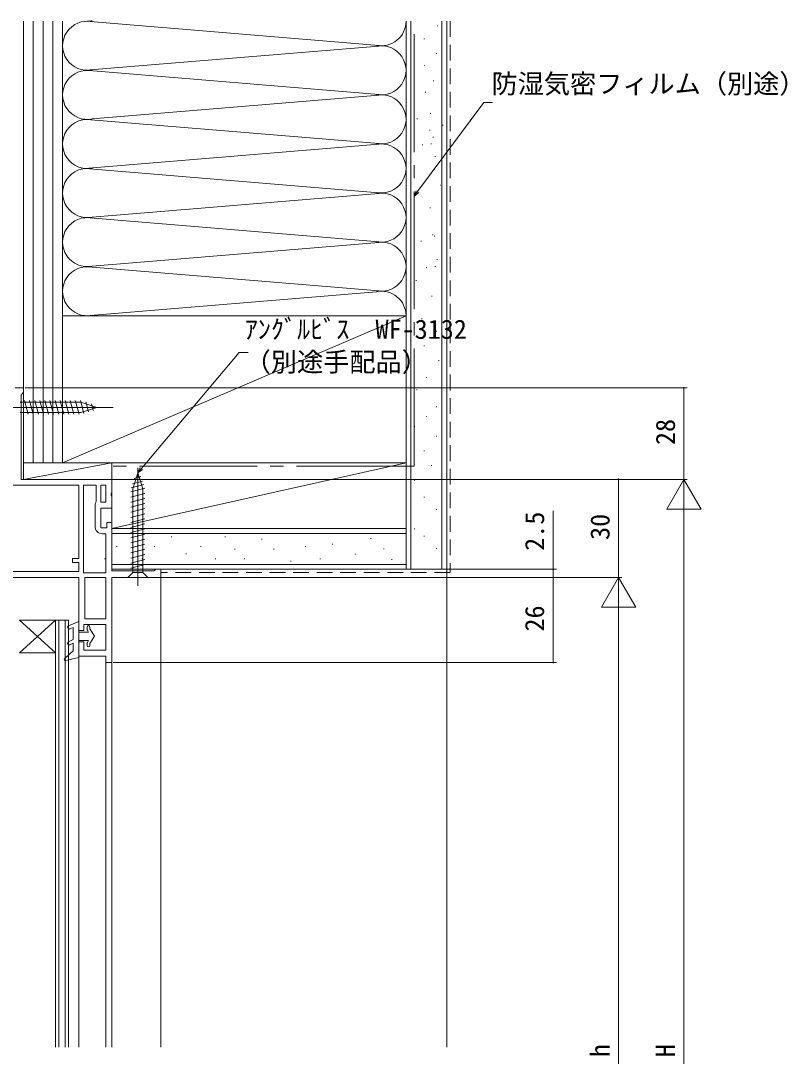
# Model space of a CAD drawing. Units: millimetres, scale not verified. Extents: x -1188 to -198, y -840 to 760.
# Drawn here: x -1006.2 to -771.7, y 160.5 to 477 of the extents above; entities that cross this region are included whole.
import ezdxf
from ezdxf.enums import TextEntityAlignment as Align

# ---------------------------------------------------------------- set-up
doc = ezdxf.new("R2010")
doc.units = ezdxf.units.MM
doc.header["$LTSCALE"] = 4
doc.linetypes.add('CHAIN2', pattern=[12, 9, -1, 1, -1])
doc.linetypes.add('DASHED1', pattern=[1.8, 1.2, -0.6])
for name, color, linetype, lineweight in [('0-3_YKK_11', 7, 'Continuous', 9), ('0-4_YKK_12', 2, 'Continuous', 9), ('0-5_YSS_K', 3, 'Continuous', 9), ('0-6_YKK_13', 4, 'Continuous', 9), ('0-7_YKK_D', 6, 'Continuous', 9)]:
    doc.layers.add(name, color=color, linetype=linetype, lineweight=lineweight)
doc.styles.add('ＭＳ ゴシック', font='')
doc.styles.get('ＭＳ ゴシック').set_extended_font_data('MS Gothic')

msp = doc.modelspace()

# ---------------------------------------------------------------- linework, layer by layer
at = {"layer": '0-3_YKK_11'}
for p, q in [((-1007.842, 364.826), (-1005.342, 364.826)), ((-1005.342, 364.826), (-1005.342, 363.48)), ((-1005.692, 363.003), (-1006.042, 362.526)), ((-1006.042, 362.526), (-1006.042, 336.826)), ((-1005.342, 363.48), (-1005.692, 363.003)), ((-1006.042, 336.826), (-978.342, 336.826)), ((-978.342, 336.826), (-978.342, 332.749)), ((-1026.942, 335.026), (-988.342, 335.026)), ((-1026.942, 335.026), (-988.342, 335.026)), ((-988.342, 335.026), (-988.342, 312.626)), ((-986.942, 335.026), (-986.942, 308.226)), ((-983.042, 335.026), (-986.942, 335.026)), ((-986.942, 335.026), (-986.942, 308.226)), ((-983.042, 330.124), (-983.042, 335.026)), ((-981.642, 335.024), (-980.142, 335.024)), ((-981.642, 329.824), (-981.642, 335.024)), ((-980.142, 335.024), (-980.142, 329.824)), ((-980.142, 335.024), (-980.142, 329.824)), ((-978.342, 332.749), (-978.529, 332.358)), ((-978.529, 332.358), (-978.529, 331.89)), ((-983.442, 329.324), (-983.242, 329.724)), ((-983.442, 322.524), (-983.442, 329.324)), ((-983.242, 329.724), (-983.042, 330.124)), ((-980.142, 329.824), (-981.642, 329.824)), ((-978.529, 331.89), (-978.342, 331.5)), ((-978.342, 331.5), (-978.342, 328.024)), ((-981.642, 328.024), (-981.642, 322.024)), ((-978.342, 328.024), (-981.642, 328.024)), ((-979.842, 323.624), (-978.342, 323.624)), ((-979.842, 322.024), (-979.842, 323.624)), ((-978.342, 323.624), (-978.342, 308.826)), ((-981.642, 322.024), (-979.842, 322.024)), ((-980.142, 320.224), (-981.142, 320.224)), ((-980.142, 308.226), (-980.142, 320.224)), ((-990.342, 312.626), (-990.342, 311.426)), ((-988.342, 312.626), (-990.342, 312.626)), ((-990.342, 311.426), (-988.342, 311.426)), ((-988.342, 311.426), (-988.342, 308.626)), ((-988.342, 308.626), (-1020.189, 308.626)), ((-986.942, 308.226), (-980.142, 308.226)), ((-978.342, 308.826), (-965.434, 308.826)), ((-965.434, 308.826), (-965.138, 309.076)), ((-965.138, 309.076), (-964.842, 309.326)), ((-964.842, 309.326), (-963.342, 309.326)), ((-963.342, 309.326), (-963.342, 306.826)), ((-988.342, 306.826), (-1022.334, 306.826)), ((-988.342, 290.626), (-988.342, 306.826)), ((-986.542, 306.826), (-980.142, 306.826)), ((-986.542, 294.226), (-986.542, 306.826)), ((-980.142, 306.826), (-980.142, 294.226)), ((-980.142, 306.826), (-980.142, 294.226)), ((-978.342, 306.826), (-978.342, 280.826)), ((-963.342, 306.826), (-978.342, 306.826)), ((-986.842, 292.426), (-986.842, 290.626)), ((-980.142, 292.426), (-986.842, 292.426)), ((-980.142, 294.226), (-986.542, 294.226)), ((-980.142, 284.626), (-980.142, 292.426)), ((-986.842, 290.626), (-988.342, 290.626)), ((-988.342, 287.126), (-986.842, 287.126)), ((-988.342, 282.826), (-988.342, 287.126)), ((-986.842, 287.126), (-986.842, 284.626)), ((-980.142, 282.826), (-988.342, 282.826)), ((-986.842, 284.626), (-980.142, 284.626)), ((-980.142, 280.826), (-980.142, 282.826)), ((-978.342, 280.826), (-980.142, 280.826))]:
    msp.add_line(p, q, dxfattribs=at)
msp.add_arc((-981.142, 322.524), 2.3, 180, 269.99998, dxfattribs=at)
at = {"layer": '0-4_YKK_12'}
for p, q in [((-963.342, 307.326), (-963.342, 163.326)), ((-995.542, 293.826), (-1006.542, 283.826)), ((-1006.542, 293.826), (-995.542, 283.826)), ((-1006.542, 293.826), (-995.542, 293.826)), ((-995.542, 293.826), (-991.542, 293.826)), ((-995.542, 163.326), (-995.542, 293.826)), ((-994.542, 293.826), (-994.542, 163.326)), ((-992.542, 163.326), (-992.542, 293.826)), ((-991.542, 293.826), (-991.542, 163.326)), ((-1006.542, 283.826), (-995.542, 283.826)), ((-988.342, 283.326), (-988.342, 163.326)), ((-980.142, 281.326), (-980.142, 163.326)), ((-978.342, 281.326), (-978.342, 163.326))]:
    msp.add_line(p, q, dxfattribs=at)
at = {"layer": '0-5_YSS_K'}
for p, q in [((-1005.342, 476.826), (-1005.342, 341.826)), ((-1002.342, 476.826), (-1002.342, 341.826)), ((-999.342, 476.826), (-999.342, 341.826)), ((-996.342, 476.826), (-996.342, 341.826)), ((-993.342, 341.826), (-993.342, 476.826)), ((-993.342, 476.826), (-993.342, 386.826)), ((-993.342, 386.825), (-993.342, 476.826)), ((-984.897, 476.715), (-895.461, 469.325)), ((-888.342, 386.826), (-888.342, 476.826)), ((-888.342, 476.826), (-888.342, 309.326)), ((-888.342, 386.825), (-888.342, 476.826)), ((-886.842, 309.326), (-886.842, 476.826)), ((-878.764, 475.387), (-878.564, 475.387)), ((-877.342, 309.326), (-877.342, 476.826)), ((-875.842, 476.826), (-875.842, 309.326)), ((-986.148, 461.831), (-895.461, 469.325)), ((-882.863, 471.412), (-882.663, 471.412)), ((-879.137, 466.941), (-878.937, 466.941)), ((-882.739, 463.339), (-882.539, 463.339)), ((-986.43, 461.842), (-895.461, 454.325)), ((-880.006, 458.619), (-879.806, 458.619)), ((-984.31, 446.983), (-895.461, 454.325)), ((-882.49, 455.141), (-882.29, 455.141)), ((-895.461, 439.325), (-987.16, 446.902)), ((-884.988, 447.01), (-884.788, 447.01)), ((-880.986, 448.611), (-880.786, 448.611)), ((-881.15, 443.502), (-880.95, 443.502)), ((-877.148, 445.103), (-876.948, 445.103)), ((-880.186, 441.408), (-879.986, 441.408)), ((-985.31, 431.901), (-895.461, 439.325)), ((-883.387, 439.007), (-883.187, 439.007)), ((-880.744, 439.307), (-880.544, 439.307)), ((-879.549, 435.499), (-879.349, 435.499)), ((-895.461, 424.325), (-986.235, 431.826)), ((-984.277, 416.986), (-895.461, 424.325)), ((-877.948, 426.696), (-877.748, 426.696)), ((-881.008, 419.765), (-880.808, 419.765)), ((-984.897, 416.715), (-895.461, 409.325)), ((-1005.342, 367.826), (-1005.342, 412.826)), ((-880.262, 411.559), (-880.062, 411.559)), ((-895.461, 409.325), (-984.31, 401.983)), ((-883.76, 409.564), (-883.56, 409.564)), ((-879.759, 411.165), (-879.559, 411.165)), ((-878.958, 403.962), (-878.758, 403.962)), ((-984.31, 401.667), (-895.461, 394.325)), ((-882.16, 401.561), (-881.96, 401.561)), ((-879.516, 401.861), (-879.316, 401.861)), ((-885.361, 397.56), (-885.161, 397.56)), ((-986.148, 386.831), (-897.374, 394.167)), ((-880.559, 392.758), (-880.359, 392.758)), ((-993.342, 341.826), (-888.342, 386.826)), ((-993.342, 386.826), (-993.342, 341.826)), ((-888.342, 386.826), (-993.342, 386.826)), ((-888.342, 341.826), (-888.342, 386.826)), ((-883.619, 385.827), (-883.419, 385.827)), ((-879.143, 382.097), (-878.943, 382.097)), ((-882.873, 377.621), (-882.673, 377.621)), ((-878.397, 373.145), (-878.197, 373.145)), ((-882.127, 367.923), (-881.927, 367.923)), ((-885.111, 364.193), (-884.911, 364.193)), ((-879.143, 358.972), (-878.943, 358.972)), ((-882.127, 355.988), (-881.927, 355.988)), ((-885.857, 353.004), (-885.657, 353.004)), ((-879.143, 350.02), (-878.943, 350.02)), ((-882.873, 345.544), (-882.673, 345.544)), ((-993.342, 341.826), (-1005.342, 341.826)), ((-1005.342, 336.826), (-978.342, 341.826)), ((-1005.342, 341.826), (-978.342, 341.826)), ((-1005.342, 341.826), (-1005.342, 336.826)), ((-993.342, 341.826), (-888.342, 341.826)), ((-978.342, 321.826), (-888.342, 341.826)), ((-978.342, 341.826), (-978.342, 321.826)), ((-888.342, 341.826), (-978.342, 341.826)), ((-978.342, 336.826), (-978.342, 341.826)), ((-888.342, 321.826), (-888.342, 341.826)), ((-880.635, 341.068), (-880.435, 341.068)), ((-1005.342, 336.826), (-978.342, 336.826)), ((-885.857, 336.592), (-885.657, 336.592)), ((-882.873, 331.37), (-882.673, 331.37)), ((-879.143, 327.64), (-878.943, 327.64)), ((-978.342, 309.326), (-978.342, 321.826)), ((-888.342, 321.826), (-978.342, 321.826)), ((-978.342, 321.826), (-888.342, 321.826)), ((-978.342, 320.326), (-888.342, 320.326)), ((-885.857, 321.656), (-885.657, 321.656)), ((-972.011, 319.341), (-972.011, 319.141)), ((-960.076, 319.341), (-960.076, 319.141)), ((-943.664, 319.341), (-943.664, 319.141)), ((-932.474, 318.595), (-932.474, 318.395)), ((-910.841, 317.103), (-910.841, 316.903)), ((-899.108, 318.845), (-899.108, 318.645)), ((-882.873, 319.435), (-882.673, 319.435)), ((-976.733, 316.357), (-976.733, 316.157)), ((-965.298, 316.357), (-965.298, 316.157)), ((-955.6, 314.119), (-955.6, 313.919)), ((-951.124, 316.357), (-951.124, 316.157)), ((-940.68, 315.611), (-940.68, 315.411)), ((-928.745, 315.611), (-928.745, 315.411)), ((-919.047, 316.357), (-919.047, 316.157)), ((-903.91, 314.043), (-903.91, 313.843)), ((-895.106, 315.644), (-895.106, 315.444)), ((-879.143, 315.705), (-878.943, 315.705)), ((-980.463, 312.627), (-980.463, 312.427)), ((-978.342, 310.826), (-888.342, 310.826)), ((-969.028, 312.627), (-969.028, 312.427)), ((-946.648, 312.627), (-946.648, 312.427)), ((-937.696, 312.627), (-937.696, 312.427)), ((-923.523, 311.881), (-923.523, 311.681)), ((-914.571, 312.627), (-914.571, 312.427)), ((-892.706, 312.442), (-892.706, 312.242)), ((-888.342, 309.326), (-978.342, 309.326)), ((-875.842, 309.326), (-888.342, 309.326)), ((-875.842, 309.326), (-875.842, 163.326))]:
    msp.add_line(p, q, dxfattribs=at)
at = {"layer": '0-5_YSS_K', "linetype": 'CHAIN2'}
for q in [(-885.843, 476.826), (-978.343, 340.826)]:
    msp.add_line((-885.843, 340.826), q, dxfattribs=at)
at = {"layer": '0-5_YSS_K', "linetype": 'DASHED1'}
for p, q in [((-874.842, 476.826), (-874.842, 308.326)), ((-874.842, 308.326), (-963.342, 308.326))]:
    msp.add_line(p, q, dxfattribs=at)
at = {"layer": '0-5_YSS_K'}
for centre, start, end in [((-985.842, 469.325), 78.21667, 281.78378), ((-985.842, 484.325), 269.1277, 281.78378), ((-895.842, 476.825), 258.21646, 0.00662), ((-895.842, 461.825), 258.21646, 101.78352), ((-985.842, 454.325), 78.21667, 281.78355), ((-895.842, 446.825), 258.21646, 101.78363), ((-985.842, 439.325), 78.21643, 281.78378), ((-895.842, 431.825), 258.21646, 101.78352), ((-985.842, 424.325), 78.21667, 281.78378), ((-895.842, 416.825), 258.21646, 101.78352), ((-985.842, 409.325), 78.21667, 281.78378), ((-895.842, 401.825), 258.21646, 101.78352), ((-985.842, 394.325), 78.21667, 281.78378), ((-895.842, 386.825), 0, 101.78352)]:
    msp.add_arc(centre, 7.5, start, end, dxfattribs=at)
at = {"layer": '0-6_YKK_13'}
for p, q in [((-1003.865, 356.726), (-1004.991, 360.926)), ((-1002.313, 356.726), (-1003.438, 360.926)), ((-1000.76, 356.726), (-1001.885, 360.926)), ((-999.207, 356.726), (-1000.332, 360.926)), ((-997.654, 356.726), (-998.779, 360.926)), ((-996.101, 356.726), (-997.226, 360.926)), ((-994.548, 356.726), (-995.673, 360.926)), ((-992.995, 356.726), (-994.121, 360.926)), ((-991.442, 356.726), (-992.568, 360.926)), ((-989.889, 356.726), (-991.015, 360.926)), ((-988.336, 356.726), (-989.462, 360.926)), ((-986.853, 356.985), (-987.909, 360.926)), ((-987.758, 360.376), (-1006.292, 360.376)), ((-982.842, 358.826), (-987.758, 360.376)), ((-982.842, 358.826), (-987.758, 357.276)), ((-985.421, 357.436), (-986.234, 360.472)), ((-983.989, 357.888), (-984.538, 359.937)), ((-1006.292, 357.276), (-987.758, 357.276)), ((-970.342, 338.826), (-971.892, 333.91)), ((-970.342, 338.826), (-968.792, 333.91)), ((-970.342, 338.826), (-968.792, 333.91)), ((-971.988, 335.433), (-968.952, 336.247)), ((-971.453, 337.13), (-969.404, 337.679)), ((-972.442, 332.971), (-968.242, 334.096)), ((-972.442, 331.418), (-968.242, 332.543)), ((-972.427, 334.196), (-968.486, 335.252)), ((-971.892, 308.376), (-971.892, 333.91)), ((-968.792, 308.376), (-968.792, 333.91)), ((-972.442, 329.865), (-968.242, 330.99)), ((-972.442, 328.312), (-968.242, 329.437)), ((-972.442, 326.759), (-968.242, 327.884)), ((-972.442, 325.206), (-968.242, 326.331)), ((-972.442, 323.653), (-968.242, 324.779)), ((-972.442, 322.1), (-968.242, 323.226)), ((-972.442, 320.547), (-968.242, 321.673)), ((-972.442, 318.994), (-968.242, 320.12)), ((-972.442, 317.442), (-968.242, 318.567)), ((-972.442, 315.889), (-968.242, 317.014)), ((-972.442, 314.336), (-968.242, 315.461)), ((-972.442, 312.783), (-968.242, 313.908)), ((-972.442, 311.23), (-968.242, 312.355)), ((-972.442, 309.677), (-968.242, 310.802)), ((-973.442, 306.826), (-971.892, 308.376)), ((-968.792, 308.376), (-971.892, 308.376)), ((-967.242, 306.826), (-968.792, 308.376)), ((-973.442, 306.826), (-967.242, 306.826)), ((-991.535, 292.087), (-988.342, 293.426)), ((-991.149, 291.165), (-990.142, 291.587)), ((-990.142, 291.587), (-990.142, 287.926)), ((-988.342, 282.426), (-988.342, 293.426)), ((-985.842, 290.976), (-985.842, 291.726)), ((-985.042, 291.726), (-985.042, 291.092)), ((-985.413, 290.126), (-988.342, 290.126)), ((-985.788, 290.776), (-985.413, 290.126)), ((-983.642, 288.876), (-985.042, 291.092)), ((-983.642, 288.876), (-985.042, 286.66)), ((-990.142, 287.926), (-991.576, 287.168)), ((-990.142, 286.795), (-991.108, 286.284)), ((-990.142, 286.795), (-990.142, 284.426)), ((-988.342, 287.626), (-985.413, 287.626)), ((-985.842, 286.026), (-985.842, 286.776)), ((-985.788, 286.976), (-985.413, 287.626)), ((-985.042, 286.66), (-985.042, 286.026)), ((-992.709, 282.124), (-990.142, 284.426)), ((-992.346, 281.437), (-988.342, 282.426))]:
    msp.add_line(p, q, dxfattribs=at)
at = {"layer": '0-6_YKK_13', "linetype": 'CHAIN2'}
for p, q in [((-1012.842, 358.826), (-977.842, 358.826)), ((-970.342, 304.326), (-970.342, 341.326))]:
    msp.add_line(p, q, dxfattribs=at)
at = {"layer": '0-6_YKK_13'}
for centre, radius, start, end in [((-991.342, 291.626), 0.5, 112.74716, 292.74716), ((-985.442, 291.726), 0.4, 0, 180.00218), ((-985.442, 290.976), 0.4, 180, 210.00159), ((-991.342, 286.726), 0.5, 117.86478, 297.86478), ((-985.442, 286.776), 0.4, 150.0011, 180), ((-985.442, 286.026), 0.4, 180.00218, 0), ((-992.442, 281.826), 0.4, 131.88661, 283.86519)]:
    msp.add_arc(centre, radius, start, end, dxfattribs=at)
at = {"layer": '0-7_YKK_D'}
for p, q in [((-884.829, 424.772), (-864.566, 452.031)), ((-864.566, 452.031), (-861.866, 452.031)), ((-885.843, 423.407), (-885.194, 425.043)), ((-885.843, 423.407), (-884.829, 424.772)), ((-884.463, 424.5), (-885.843, 423.407)), ((-969.246, 340.126), (-939.321, 375.638)), ((-939.321, 375.638), (-936.621, 375.638)), ((-1004.842, 364.826), (-802.342, 364.826)), ((-803.342, 364.826), (-803.342, 336.826)), ((-970.342, 338.826), (-969.595, 340.419)), ((-970.342, 338.826), (-969.246, 340.126)), ((-968.898, 339.832), (-970.342, 338.826)), ((-982.332, 336.826), (-802.342, 336.826)), ((-977.842, 336.826), (-822.342, 336.826)), ((-977.842, 336.826), (-802.342, 336.826)), ((-823.342, 336.826), (-823.342, 306.826)), ((-803.342, 336.826), (-808.592, 327.733)), ((-803.342, 336.826), (-803.342, 318.639)), ((-803.342, 336.826), (-798.092, 327.733)), ((-843.342, 327.19), (-843.342, 309.326)), ((-808.592, 327.733), (-798.092, 327.733)), ((-803.342, 326.326), (-803.342, -2.674)), ((-962.842, 309.326), (-842.342, 309.326)), ((-843.342, 306.826), (-843.342, 309.326)), ((-968.122, 306.826), (-822.342, 306.826)), ((-963.632, 306.826), (-822.342, 306.826)), ((-962.842, 306.826), (-842.342, 306.826)), ((-962.842, 306.826), (-842.342, 306.826)), ((-843.342, 280.826), (-843.342, 306.826)), ((-823.342, 306.826), (-828.592, 297.733)), ((-823.342, 306.826), (-823.342, 288.639)), ((-823.342, 306.826), (-818.092, 297.733)), ((-828.592, 297.733), (-818.092, 297.733)), ((-823.342, 296.326), (-823.342, 27.326)), ((-977.842, 280.826), (-842.342, 280.826))]:
    msp.add_line(p, q, dxfattribs=at)
for centre, start, end in [((-803.342, 364.826), 90, 270), ((-803.342, 364.826), 270, 90), ((-823.342, 336.826), 90, 270), ((-823.342, 336.826), 270, 90), ((-843.342, 309.326), 90, 270), ((-843.342, 309.326), 270, 90), ((-843.342, 306.826), 90, 270), ((-843.342, 306.826), 90, 270), ((-843.342, 306.826), 270, 90), ((-843.342, 306.826), 270, 90), ((-843.342, 280.826), 90, 270), ((-843.342, 280.826), 270, 90)]:
    msp.add_arc(centre, 0.106, start, end, dxfattribs=at)

# ---------------------------------------------------------------- texts
at = {"layer": '0-7_YKK_D', "color": 4, "style": 'ＭＳ ゴシック'}
for s, p in [('防湿気密フィルム（別途）', (-862.186, 453.031)), ('ｱﾝｸﾞﾙﾋﾞｽ\u3000WF-3132', (-937.662, 378.01)), ('（別途手配品）', (-937.662, 368.01))]:
    msp.add_text(s, height=5.865, dxfattribs=at).set_placement(p, align=Align.BOTTOM_LEFT)
for s, p in [('28', (-804.342, 347.306)), ('2.5', (-844.342, 314.99)), ('30', (-824.342, 318.306)), ('26', (-844.342, 290.306)), ('h', (-824.342, 160.226)), ('H', (-804.342, 160.226))]:
    msp.add_text(s, height=5.865, rotation=90, dxfattribs=at).set_placement(p, align=Align.BOTTOM_LEFT)

doc.saveas('drawing.dxf')
